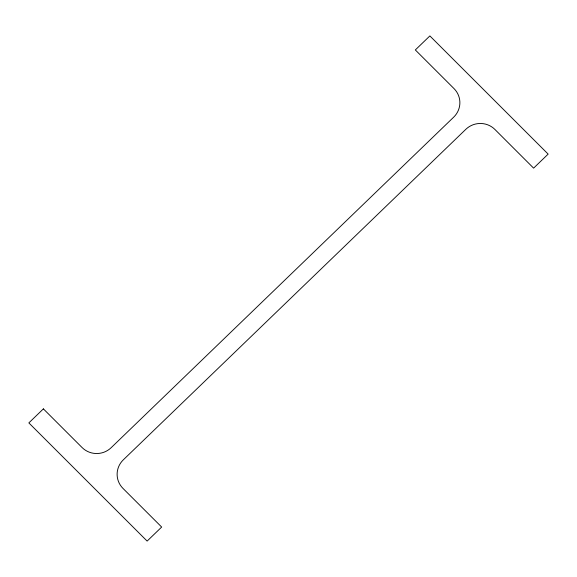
<?xml version="1.0" encoding="UTF-8"?>
<svg xmlns="http://www.w3.org/2000/svg" width="577" height="577" viewBox="0 0 577 577"><rect width="100%" height="100%" fill="white"/><g stroke="black" fill="none" stroke-linecap="round" stroke-linejoin="round"><path stroke-width="0.87" d="M43.39 408.869L28.85 422.898L147.128 541.082L161.668 527.053L122.973 488.394A20.57 20.173 -8.8 0 1 123.312 459.847L465.848 129.298A20.57 20.173 -8.8 0 1 494.922 129.464L533.61 168.131L548.15 154.102L429.872 35.918L415.332 49.947L454.027 88.606A20.57 20.173 -8.8 0 1 453.688 117.153L111.152 447.702A20.57 20.173 -8.8 0 1 82.078 447.536L43.39 408.869"/></g></svg>
